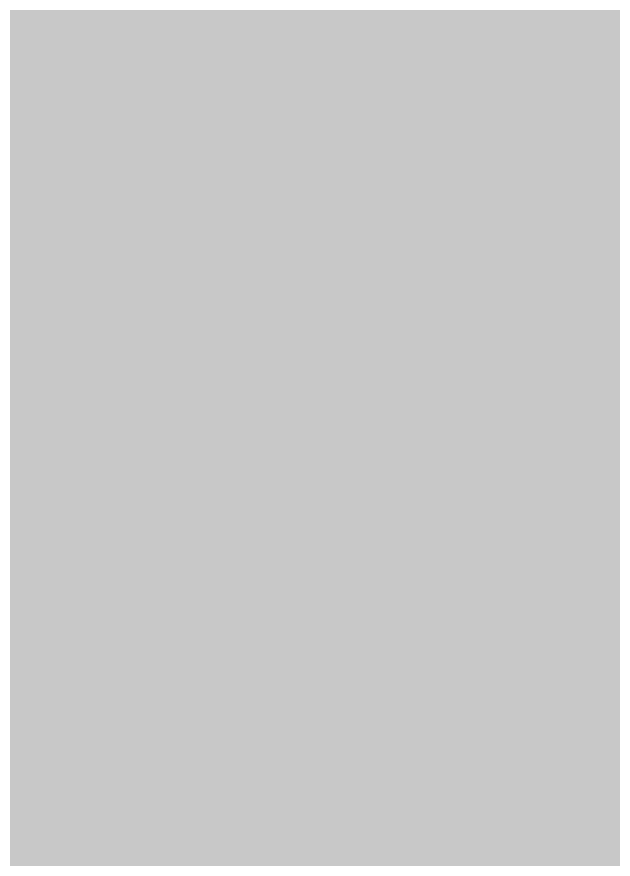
# Model space of a CAD drawing. Header units: inches. Extents: x -4169 to -1846, y 9706 to 12377.
# Drawn here: x -3465.1497 to -3465.1047, y 10707.2714 to 10707.3349 of the extents above; entities that cross this region are included whole.
import ezdxf

# ---------------------------------------------------------------- set-up
doc = ezdxf.new("R2010")
doc.units = ezdxf.units.IN
doc.header["$MEASUREMENT"] = 0
doc.layers.add('G-ANNO-SYMB-2', color=111, linetype='Continuous', lineweight=9)
doc.layers.add('P-PIPE-1', color=3, linetype='Continuous', lineweight=5)

# ---------------------------------------------------------------- blocks, each defined once
blk = doc.blocks.new('Elevation - Filled Arrow-152140-ENLARGED RCP - 1ST FLOOR PLAN')
at = {"layer": 'G-ANNO-SYMB-2'}
blk.add_arc((0, 0), 0.25, 360, 180, dxfattribs=at)

msp = doc.modelspace()

# ---------------------------------------------------------------- hatches: boundary and pattern name
at = {"layer": 'P-PIPE-1'}
h = msp.add_hatch(color=256, dxfattribs=at)
h.paths.add_polyline_path([(-3465.1875, 10411.120865), (-3464, 10411.120865), (-3464, 10649.857928), (-3465.1875, 10649.857928), (-3465.1875, 10412.039396)], flags=0)
h.paths.add_polyline_path([(-3465.028405, 10668.807928), (-3464, 10668.807928), (-3464, 10669.057928), (-3465.1875, 10669.057928), (-3465.1875, 10668.807928), (-3465.057555, 10668.807928)], flags=0)
h.paths.add_polyline_path([(-3464.839689, 10707.207928), (-3464, 10707.207928), (-3464, 10707.457928), (-3465.1875, 10707.457928), (-3465.15838, 10707.207928), (-3464.892592, 10707.207928)], flags=0)
h.paths.add_polyline_path([(-3464, 10726.407928), (-3464, 10949.970865), (-3465.1875, 10949.970865), (-3465.15908, 10726.407928), (-3464.091477, 10726.407928)], flags=0)
h.paths.add_polyline_path([(-3465.028405, 10968.920865), (-3464, 10968.920865), (-3464, 10969.170865), (-3465.1875, 10969.170865), (-3465.167926, 10968.920865), (-3465.089648, 10968.920865)], flags=0)
h.paths.add_polyline_path([(-3464.169304, 11007.320865), (-3464, 11007.320865), (-3464, 11007.570865), (-3465.1875, 11007.570865), (-3465.169326, 11007.320865), (-3464.183975, 11007.320865)], flags=0)
h.paths.add_polyline_path([(-3464.839689, 11026.520865), (-3464, 11026.520865), (-3464, 11122.189396), (-3465.1875, 11122.189396), (-3465.170026, 11026.520865), (-3464.94691, 11026.520865)], flags=0)

# ---------------------------------------------------------------- block references
at = {"layer": 'G-ANNO-SYMB-2', "xscale": 63.99999999999997, "yscale": 63.99999999999997, "zscale": 63.99999999999997}
msp.add_blockref('Elevation - Filled Arrow-152140-ENLARGED RCP - 1ST FLOOR PLAN', (-3457.554984, 10694.333319), dxfattribs=at)

doc.saveas('drawing.dxf')
